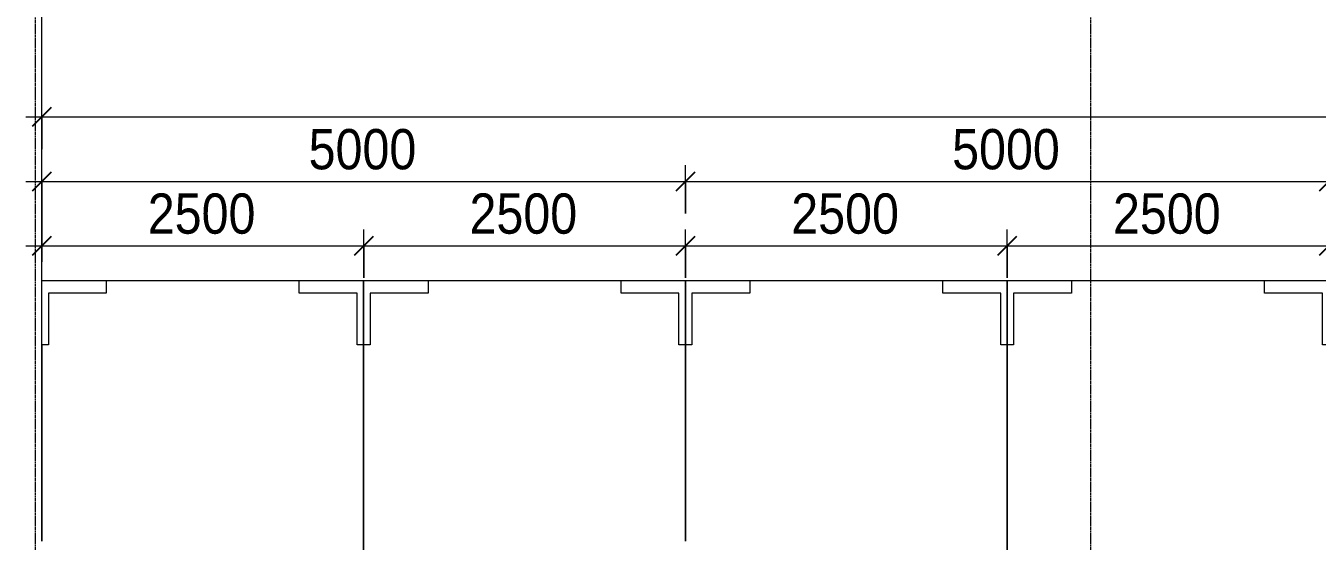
# Model space of a CAD drawing. Header units: millimetres. Extents: x 60855 to 206000, y 5274 to 78634.
# Drawn here: x 69078 to 79112, y 62310 to 66311 of the extents above; entities that cross this region are included whole.
import ezdxf

# ---------------------------------------------------------------- set-up
doc = ezdxf.new("R2010")
doc.units = ezdxf.units.MM
doc.linetypes.add('Grid Line', pattern=[22.225, 12.7, -3.175, 3.175, -3.175])
for name, color, linetype, lineweight in [('A-ANNO-DIMS', 211, 'Continuous', 9), ('A-ANNO-DIMS-125', 211, 'Continuous', 9), ('A-FLOR', 192, 'Continuous', 9), ('C-PRKG', 70, 'Continuous', 9), ('S-GRID-1', 1, 'Grid Line', 9)]:
    doc.layers.add(name, color=color, linetype=linetype, lineweight=lineweight)
doc.styles.add('UTM Avo', font='', dxfattribs={"width": 0.9, "height": 312.5})
doc.styles.get('UTM Avo').set_extended_font_data('UTM Avo')
doc.dimstyles.new('1_Dim_chi_tiet_2_5', dxfattribs={"dimscale": 304.8, "dimtxt": 312.281546, "dimasz": 0.492126, "dimexe": 0.410105, "dimexo": 0.0625, "dimgap": 0.04101, "dimtad": 1, "dimdec": 0, "dimrnd": 5, "dimzin": 0, "dimdsep": 46, "dimtxsty": 'UTM Avo', "dimblk1": 'OBLIQUE', "dimblk2": 'OBLIQUE', "dimsah": 1, "dimcen": 0.09, "dimdle": 0.410105, "dimazin": 0, "dimtfac": 1, "dimtdec": 4, "dimtix": 1, "dimtmove": 0, "dimatfit": 3, "dimfxl": 0.82021, "dimfxlon": 1, "dimtvp": 1, "dimtolj": 1, "dimtzin": 0, "dimarcsym": 2})

# ---------------------------------------------------------------- blocks, each defined once
blk = doc.blocks.new('xe oto1 - xe oto-615462-TKCS_NHÀ XE 1 - MẶT BẰNG COTE _1_000')
at = {"layer": 'C-PRKG'}
for p, q in [((-2500, 0), (0, 0)), ((-2500, -2025), (-2500, 0)), ((-500, 0), (0, 0)), ((-500, -100), (-500, 0)), ((0, 0), (0, -500)), ((0, 0), (0, -4980)), ((-2500, 0), (-2000, 0)), ((-2500, -500), (-2500, 0)), ((-2450, -100), (-2450, -500)), ((-2000, -100), (-2450, -100)), ((-2000, 0), (-2000, -100)), ((-50, -100), (-500, -100)), ((-50, -500), (-50, -100)), ((-2450, -500), (-2500, -500)), ((-2500, -500), (-2500, -2025)), ((-2500, -2025), (-2500, -500)), ((0, -500), (-50, -500)), ((0, -500), (0, -4500)), ((0, -4500), (0, -500)), ((-2050, -3950), (-2050, -3820)), ((-2050, -3950), (-2050, -3820)), ((-450, -3950), (-450, -3820)), ((-450, -3950), (-450, -3820)), ((-2300, -4000), (-2380, -4000)), ((-2300, -4000), (-2380, -4000)), ((-2300, -3950), (-1800, -3950)), ((-2300, -4050), (-2300, -3950)), ((-1800, -3950), (-1800, -4050)), ((-1720, -4000), (-1800, -4000)), ((-1720, -4000), (-1800, -4000)), ((-700, -4000), (-780, -4000)), ((-700, -4000), (-780, -4000)), ((-700, -3950), (-200, -3950)), ((-700, -4050), (-700, -3950)), ((-200, -3950), (-200, -4050)), ((-120, -4000), (-200, -4000)), ((-120, -4000), (-200, -4000)), ((-1800, -4050), (-2300, -4050)), ((-2050, -4170), (-2050, -4050)), ((-2050, -4170), (-2050, -4050)), ((-200, -4050), (-700, -4050)), ((-450, -4170), (-450, -4050)), ((-450, -4170), (-450, -4050)), ((-50, -4500), (0, -4500)), ((-50, -4950), (-50, -4500)), ((0, -4500), (0, -4980)), ((-2440, -4950), (-2000, -4950)), ((-2000, -4950), (-2000, -4980)), ((-500, -4950), (-50, -4950)), ((-500, -4980), (-500, -4950))]:
    blk.add_line(p, q, dxfattribs=at)
blk = doc.blocks.new('xe oto1 - xe oto-V3-TKCS_NHÀ XE 1 - MẶT BẰNG COTE _1_000')
at = {"layer": 'C-PRKG'}
for p, q in [((-2500, 0), (0, 0)), ((-2500, -4980), (-2500, 0)), ((-500, 0), (0, 0)), ((-500, -100), (-500, 0)), ((0, 0), (0, -500)), ((0, 0), (0, -2025)), ((-2500, 0), (-2000, 0)), ((-2500, -500), (-2500, 0)), ((-2450, -100), (-2450, -500)), ((-2000, -100), (-2450, -100)), ((-2000, 0), (-2000, -100)), ((-50, -100), (-500, -100)), ((-50, -500), (-50, -100)), ((-2450, -500), (-2500, -500)), ((-2500, -500), (-2500, -4500)), ((-2500, -4500), (-2500, -500)), ((0, -500), (-50, -500)), ((0, -500), (0, -2025)), ((0, -2025), (0, -500)), ((-2050, -3950), (-2050, -3820)), ((-2050, -3950), (-2050, -3820)), ((-450, -3950), (-450, -3820)), ((-450, -3950), (-450, -3820)), ((-2300, -4000), (-2380, -4000)), ((-2300, -4000), (-2380, -4000)), ((-2300, -3950), (-1800, -3950)), ((-2300, -4050), (-2300, -3950)), ((-1800, -3950), (-1800, -4050)), ((-1720, -4000), (-1800, -4000)), ((-1720, -4000), (-1800, -4000)), ((-700, -4000), (-780, -4000)), ((-700, -4000), (-780, -4000)), ((-700, -3950), (-200, -3950)), ((-700, -4050), (-700, -3950)), ((-200, -3950), (-200, -4050)), ((-120, -4000), (-200, -4000)), ((-120, -4000), (-200, -4000)), ((-1800, -4050), (-2300, -4050)), ((-2050, -4170), (-2050, -4050)), ((-2050, -4170), (-2050, -4050)), ((-200, -4050), (-700, -4050)), ((-450, -4170), (-450, -4050)), ((-450, -4170), (-450, -4050)), ((-2500, -4500), (-2450, -4500)), ((-2500, -4980), (-2500, -4500)), ((-2450, -4500), (-2450, -4950)), ((-2450, -4950), (-2000, -4950)), ((-2000, -4950), (-2000, -4980)), ((-500, -4950), (-60, -4950)), ((-500, -4980), (-500, -4950))]:
    blk.add_line(p, q, dxfattribs=at)
blk = doc.blocks.new('DIMBLOCK1-TKCS_NHÀ XE 1 - MẶT BẰNG COTE _1_000')
at = {"layer": 'A-ANNO-DIMS-125'}
for p, q in [((69203, 64854), (69203, 64479)), ((69203, 64604), (69203, 64854)), ((71703, 64354), (71703, 64729)), ((69078, 64604), (71703, 64604)), ((71703, 64604), (71703, 64354))]:
    blk.add_line(p, q, dxfattribs=at)
at = {"layer": 'A-ANNO-DIMS-125', "lineweight": 25}
for p, q in [((69203, 64604), (69278, 64679)), ((71703, 64604), (71778, 64679)), ((69203, 64604), (69128, 64529)), ((71703, 64604), (71628, 64529))]:
    blk.add_line(p, q, dxfattribs=at)
at = {"layer": 'A-ANNO-DIMS-125', "color": 0, "insert": (70025, 65010), "char_height": 312.5, "width": 1027.06, "attachment_point": 1, "line_spacing_factor": 1.110334, "style": 'UTM Avo'}
blk.add_mtext('2500', dxfattribs=at)
blk = doc.blocks.new('_Oblique')
at = {"color": 0, "linetype": 'ByBlock', "lineweight": -2}
blk.add_line((-0.5, -0.5), (0.5, 0.5), dxfattribs=at)
blk = doc.blocks.new('DIMBLOCK2-TKCS_NHÀ XE 1 - MẶT BẰNG COTE _1_000')
at = {"layer": 'A-ANNO-DIMS-125'}
for p, q in [((71703, 64354), (71703, 64729)), ((74203, 64354), (74203, 64729)), ((71703, 64604), (74203, 64604)), ((71703, 64604), (71703, 64354)), ((74203, 64604), (74203, 64354))]:
    blk.add_line(p, q, dxfattribs=at)
at = {"layer": 'A-ANNO-DIMS-125', "lineweight": 25}
for p, q in [((71703, 64604), (71778, 64679)), ((74203, 64604), (74278, 64679)), ((71703, 64604), (71628, 64529)), ((74203, 64604), (74128, 64529))]:
    blk.add_line(p, q, dxfattribs=at)
at = {"layer": 'A-ANNO-DIMS-125', "color": 0, "insert": (72525, 65010), "char_height": 312.5, "width": 1027.06, "attachment_point": 1, "line_spacing_factor": 1.110334, "style": 'UTM Avo'}
blk.add_mtext('2500', dxfattribs=at)
blk = doc.blocks.new('DIMBLOCK3-TKCS_NHÀ XE 1 - MẶT BẰNG COTE _1_000')
at = {"layer": 'A-ANNO-DIMS-125'}
for p, q in [((74203, 64354), (74203, 64729)), ((76703, 64354), (76703, 64729)), ((74203, 64604), (76703, 64604)), ((74203, 64604), (74203, 64354)), ((76703, 64604), (76703, 64354))]:
    blk.add_line(p, q, dxfattribs=at)
at = {"layer": 'A-ANNO-DIMS-125', "lineweight": 25}
for p, q in [((74203, 64604), (74278, 64679)), ((76703, 64604), (76778, 64679)), ((74203, 64604), (74128, 64529)), ((76703, 64604), (76628, 64529))]:
    blk.add_line(p, q, dxfattribs=at)
at = {"layer": 'A-ANNO-DIMS-125', "color": 0, "insert": (75025, 65010), "char_height": 312.5, "width": 1027.06, "attachment_point": 1, "line_spacing_factor": 1.110334, "style": 'UTM Avo'}
blk.add_mtext('2500', dxfattribs=at)
blk = doc.blocks.new('DIMBLOCK4-TKCS_NHÀ XE 1 - MẶT BẰNG COTE _1_000')
at = {"layer": 'A-ANNO-DIMS-125'}
for p, q in [((76703, 64354), (76703, 64729)), ((79203, 64354), (79203, 64729)), ((76703, 64604), (79203, 64604)), ((76703, 64604), (76703, 64354)), ((79203, 64604), (79203, 64354))]:
    blk.add_line(p, q, dxfattribs=at)
at = {"layer": 'A-ANNO-DIMS-125', "lineweight": 25}
for p, q in [((76703, 64604), (76778, 64679)), ((79203, 64604), (79278, 64679)), ((76703, 64604), (76628, 64529)), ((79203, 64604), (79128, 64529))]:
    blk.add_line(p, q, dxfattribs=at)
at = {"layer": 'A-ANNO-DIMS-125', "color": 0, "insert": (77525, 65010), "char_height": 312.5, "width": 1027.06, "attachment_point": 1, "line_spacing_factor": 1.110334, "style": 'UTM Avo'}
blk.add_mtext('2500', dxfattribs=at)
blk = doc.blocks.new('DIMBLOCK10-TKCS_NHÀ XE 1 - MẶT BẰNG COTE _1_000')
at = {"layer": 'A-ANNO-DIMS-125'}
for p, q in [((69203, 64854), (69203, 65229)), ((74203, 64854), (74203, 65229)), ((69078, 65104), (74203, 65104)), ((69203, 65104), (69203, 64854)), ((74203, 65104), (74203, 64854))]:
    blk.add_line(p, q, dxfattribs=at)
at = {"layer": 'A-ANNO-DIMS-125', "lineweight": 25}
for p, q in [((69203, 65104), (69278, 65179)), ((74203, 65104), (74278, 65179)), ((69203, 65104), (69128, 65029)), ((74203, 65104), (74128, 65029))]:
    blk.add_line(p, q, dxfattribs=at)
at = {"layer": 'A-ANNO-DIMS-125', "color": 0, "insert": (71275, 65510), "char_height": 312.5, "width": 1027.06, "attachment_point": 1, "line_spacing_factor": 1.110334, "style": 'UTM Avo'}
blk.add_mtext('5000', dxfattribs=at)
blk = doc.blocks.new('DIMBLOCK11-TKCS_NHÀ XE 1 - MẶT BẰNG COTE _1_000')
at = {"layer": 'A-ANNO-DIMS-125'}
for p, q in [((74203, 64854), (74203, 65229)), ((79203, 64854), (79203, 65229)), ((74203, 65104), (79203, 65104)), ((74203, 65104), (74203, 64854)), ((79203, 65104), (79203, 64854))]:
    blk.add_line(p, q, dxfattribs=at)
at = {"layer": 'A-ANNO-DIMS-125', "lineweight": 25}
for p, q in [((74203, 65104), (74278, 65179)), ((79203, 65104), (79278, 65179)), ((74203, 65104), (74128, 65029)), ((79203, 65104), (79128, 65029))]:
    blk.add_line(p, q, dxfattribs=at)
at = {"layer": 'A-ANNO-DIMS-125', "color": 0, "insert": (76275, 65510), "char_height": 312.5, "width": 1027.06, "attachment_point": 1, "line_spacing_factor": 1.110334, "style": 'UTM Avo'}
blk.add_mtext('5000', dxfattribs=at)
blk = doc.blocks.new('DIMBLOCK18-TKCS_NHÀ XE 1 - MẶT BẰNG COTE _1_000')
at = {"layer": 'A-ANNO-DIMS-125'}
for p, q in [((69203, 65354), (69203, 65729)), ((91703, 65354), (91703, 65729)), ((69078, 65604), (91828, 65604)), ((69203, 65604), (69203, 65354)), ((91703, 65604), (91703, 65354))]:
    blk.add_line(p, q, dxfattribs=at)
at = {"layer": 'A-ANNO-DIMS-125', "lineweight": 25}
for p, q in [((69203, 65604), (69278, 65679)), ((91703, 65604), (91778, 65679)), ((69203, 65604), (69128, 65529)), ((91703, 65604), (91628, 65529))]:
    blk.add_line(p, q, dxfattribs=at)
at = {"layer": 'A-ANNO-DIMS-125', "color": 0, "insert": (79918, 66010), "char_height": 312.5, "width": 1283.82, "attachment_point": 1, "line_spacing_factor": 1.110334, "style": 'UTM Avo'}
blk.add_mtext('22500', dxfattribs=at)

msp = doc.modelspace()

# ---------------------------------------------------------------- linework, layer by layer
at = {"layer": 'A-FLOR'}
for p, q in [((69202.6, 64335.3), (69202.6, 69741.9)), ((69202.6, 62310.2), (69202.6, 63835.3))]:
    msp.add_line(p, q, dxfattribs=at)
at = {"layer": 'S-GRID-1'}
for p, q in [((69152.6, 53202.4), (69152.6, 74384)), ((77352.6, 53202.4), (77352.6, 74384))]:
    msp.add_line(p, q, dxfattribs=at)

# ---------------------------------------------------------------- block references
at = {"layer": 'C-PRKG'}
for name, p in [('xe oto1 - xe oto-615462-TKCS_NHÀ XE 1 - MẶT BẰNG COTE _1_000', (71702.6, 64335.3)), ('xe oto1 - xe oto-V3-TKCS_NHÀ XE 1 - MẶT BẰNG COTE _1_000', (74202.6, 64335.3)), ('xe oto1 - xe oto-615462-TKCS_NHÀ XE 1 - MẶT BẰNG COTE _1_000', (76702.6, 64335.3)), ('xe oto1 - xe oto-V3-TKCS_NHÀ XE 1 - MẶT BẰNG COTE _1_000', (79202.6, 64335.3))]:
    msp.add_blockref(name, p, dxfattribs=at)

# ---------------------------------------------------------------- dimensions: what is measured, and where the dimension line sits
at = {"layer": 'A-ANNO-DIMS'}
for base, p1, p2, override, picture, middle in [((91702.6, 65604), (69202.6, 65354), (91702.6, 65354), {"dimpost": '<>', "dimfxl": 22500}, 'DIMBLOCK18-TKCS_NHÀ XE 1 - MẶT BẰNG COTE _1_000', (80452.6, 65778.2)), ((74202.6, 65104), (69202.6, 64854), (74202.6, 64854), {"dimpost": '<>', "dimfxl": 5000}, 'DIMBLOCK10-TKCS_NHÀ XE 1 - MẶT BẰNG COTE _1_000', (71702.6, 65278.2)), ((79202.6, 65104), (74202.6, 64854), (79202.6, 64854), {"dimpost": '<>', "dimfxl": 5000}, 'DIMBLOCK11-TKCS_NHÀ XE 1 - MẶT BẰNG COTE _1_000', (76702.6, 65278.2)), ((71702.6, 64604), (69202.6, 64854), (71702.6, 64354), {"dimpost": '<>', "dimfxl": 2549.509757}, 'DIMBLOCK1-TKCS_NHÀ XE 1 - MẶT BẰNG COTE _1_000', (70452.6, 64778.2)), ((74202.6, 64604), (71702.6, 64354), (74202.6, 64354), {"dimpost": '<>', "dimfxl": 2500}, 'DIMBLOCK2-TKCS_NHÀ XE 1 - MẶT BẰNG COTE _1_000', (72952.6, 64778.2)), ((76702.6, 64604), (74202.6, 64354), (76702.6, 64354), {"dimpost": '<>', "dimfxl": 2500}, 'DIMBLOCK3-TKCS_NHÀ XE 1 - MẶT BẰNG COTE _1_000', (75452.6, 64778.2)), ((79202.6, 64604), (76702.6, 64354), (79202.6, 64354), {"dimpost": '<>', "dimfxl": 2500}, 'DIMBLOCK4-TKCS_NHÀ XE 1 - MẶT BẰNG COTE _1_000', (77952.6, 64778.2))]:
    dim = msp.add_linear_dim(base=base, p1=p1, p2=p2, dimstyle='1_Dim_chi_tiet_2_5', override=override, dxfattribs=at)
    dim.commit()
    dim.dimension.update_dxf_attribs({"geometry": picture, "text_midpoint": middle})

doc.saveas('drawing.dxf')
